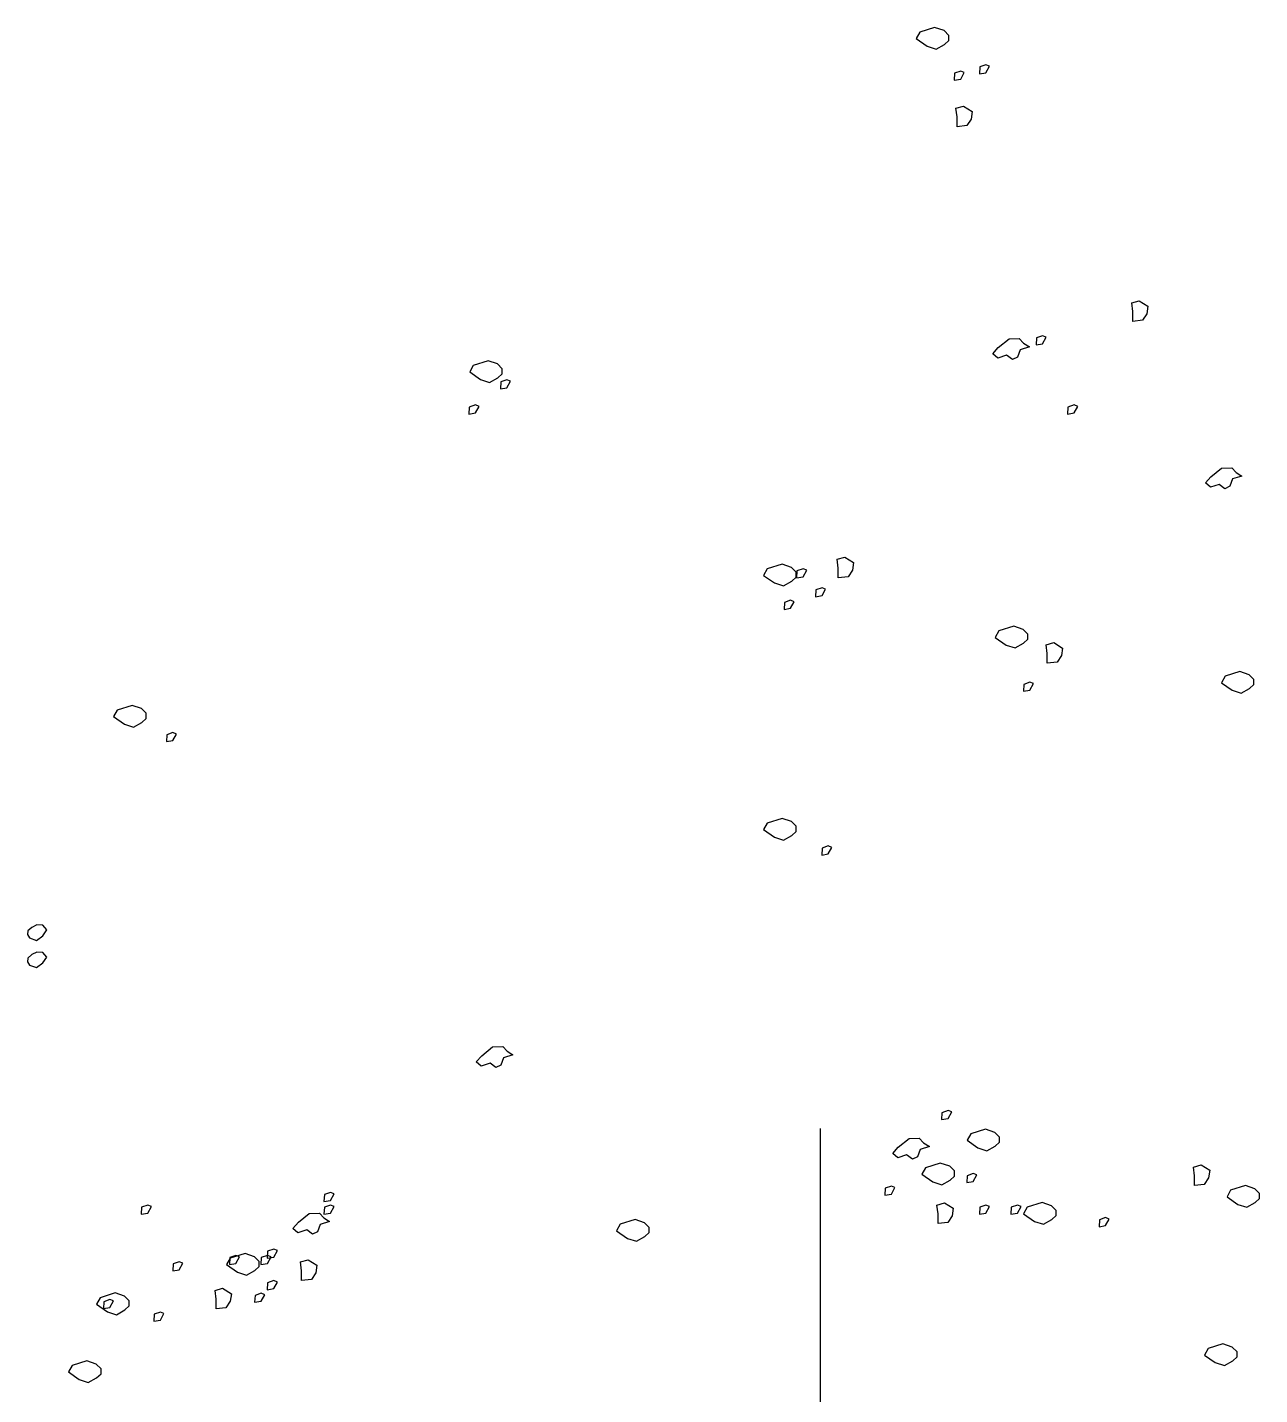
# Model space of a CAD drawing. Header units: millimetres. Extents: x 462666 to 1244237, y 2328025 to 3795663.
# Drawn here: x 1164124 to 1166056, y 2844149 to 2846294 of the extents above; entities that cross this region are included whole.
import ezdxf
from ezdxf.lldxf.tags import DXFTag

# ---------------------------------------------------------------- set-up
doc = ezdxf.new("R2010")
doc.units = ezdxf.units.MM
for name, color, linetype in [('arbre', 250, 'Continuous'), ('MUR-POH', 64, 'Continuous'), ('MUR_POH', 64, 'Continuous')]:
    doc.layers.add(name, color=color, linetype=linetype)
tags = doc.linetypes.add('DASHED', pattern=[0.75, 0.5, -0.25]).pattern_tags.tags
tags[6:7] = [DXFTag(74, 4), DXFTag(75, 0), DXFTag(340, '0'), DXFTag(46, 1.0), DXFTag(50, 0.0), DXFTag(44, 0.0), DXFTag(45, 0.0)]
tags[4:5] = [DXFTag(74, 4), DXFTag(75, 0), DXFTag(340, '0'), DXFTag(46, 1.0), DXFTag(50, 0.0), DXFTag(44, 0.0), DXFTag(45, 0.0)]

# ---------------------------------------------------------------- blocks, each defined once
blk = doc.blocks.new('arbre3')
at = {"layer": 'arbre', "color": 252}
for points in [[(258.8594, 31.9401), (258.9138, 31.9228), (258.9638, 31.951), (258.9898, 31.9749), (258.9898, 32.0053), (258.9616, 32.0336), (258.9051, 32.0531), (258.816, 32.0249), (258.7942, 31.9858)], [(259.0221, 31.7363), (259.0612, 31.7428), (259.0829, 31.7819), (259.0612, 31.7906), (259.0242, 31.7776)], [(259.1733, 31.7741), (259.2124, 31.7806), (259.2342, 31.8197), (259.2124, 31.8284), (259.1755, 31.8154)], [(259.0394, 31.457), (259.0394, 31.5156), (259.0328, 31.5678), (259.0785, 31.5808), (259.1306, 31.5482), (259.1241, 31.5026), (259.098, 31.4635)], [(260.0937, 30.2891), (260.0937, 30.3477), (260.0872, 30.3999), (260.1328, 30.4129), (260.185, 30.3803), (260.1785, 30.3347), (260.1524, 30.2956)], [(259.5136, 30.1489), (259.5527, 30.1554), (259.5745, 30.1945), (259.5527, 30.2032), (259.5158, 30.1902)], [(259.2869, 30.1316), (259.3521, 30.1837), (259.4129, 30.1859), (259.439, 30.1576), (259.4738, 30.1359), (259.4173, 30.1185), (259.4021, 30.0751), (259.3716, 30.0599), (259.3368, 30.0859), (259.2847, 30.0686), (259.2543, 30.0946)], [(256.1804, 29.9402), (256.2347, 29.9228), (256.2847, 29.951), (256.3108, 29.9749), (256.3108, 30.0053), (256.2826, 30.0336), (256.226, 30.0531), (256.1369, 30.0249), (256.1152, 29.9858)], [(256.2997, 29.8843), (256.3388, 29.8908), (256.3605, 29.9299), (256.3388, 29.9386), (256.3018, 29.9256)], [(256.1106, 29.7331), (256.1497, 29.7397), (256.1715, 29.7788), (256.1497, 29.7875), (256.1128, 29.7744)], [(259.7026, 29.7331), (259.7418, 29.7397), (259.7635, 29.7788), (259.7418, 29.7875), (259.7048, 29.7744)], [(260.5618, 29.3569), (260.627, 29.4091), (260.6878, 29.4113), (260.7139, 29.383), (260.7487, 29.3613), (260.6922, 29.3439), (260.677, 29.3005), (260.6465, 29.2852), (260.6117, 29.3113), (260.5596, 29.2939), (260.5292, 29.32)], [(257.9438, 28.7198), (257.9982, 28.7024), (258.0481, 28.7307), (258.0742, 28.7546), (258.0742, 28.785), (258.046, 28.8133), (257.9895, 28.8328), (257.9003, 28.8046), (257.8786, 28.7655)], [(258.0768, 28.7505), (258.1159, 28.757), (258.1376, 28.7961), (258.1159, 28.8048), (258.079, 28.7917)], [(258.3269, 28.7509), (258.3269, 28.8095), (258.3204, 28.8617), (258.366, 28.8747), (258.4182, 28.8421), (258.4116, 28.7965), (258.3856, 28.7574)], [(258.1902, 28.6371), (258.2293, 28.6436), (258.2511, 28.6827), (258.2293, 28.6914), (258.1924, 28.6784)], [(258.0012, 28.5615), (258.0403, 28.568), (258.062, 28.6071), (258.0403, 28.6158), (258.0033, 28.6028)], [(259.3342, 28.3469), (259.3885, 28.3296), (259.4385, 28.3578), (259.4646, 28.3817), (259.4646, 28.4121), (259.4364, 28.4404), (259.3798, 28.4599), (259.2907, 28.4317), (259.269, 28.3926)], [(259.5808, 28.2382), (259.5808, 28.2968), (259.5743, 28.3489), (259.6199, 28.3619), (259.672, 28.3294), (259.6655, 28.2838), (259.6394, 28.2447)], [(260.6907, 28.0758), (260.745, 28.0584), (260.795, 28.0866), (260.8211, 28.1105), (260.8211, 28.1409), (260.7928, 28.1692), (260.7363, 28.1887), (260.6472, 28.1605), (260.6255, 28.1214)], [(259.438, 28.0701), (259.4771, 28.0767), (259.4988, 28.1158), (259.4771, 28.1245), (259.4401, 28.1114)], [(254.0439, 27.8724), (254.0983, 27.855), (254.1483, 27.8832), (254.1744, 27.9071), (254.1744, 27.9376), (254.1461, 27.9658), (254.0896, 27.9854), (254.0005, 27.9571), (253.9787, 27.918)], [(254.2957, 27.7678), (254.3348, 27.7743), (254.3565, 27.8134), (254.3348, 27.8221), (254.2979, 27.8091)], [(257.9438, 27.1944), (257.9982, 27.177), (258.0481, 27.2053), (258.0742, 27.2292), (258.0742, 27.2596), (258.046, 27.2878), (257.9895, 27.3074), (257.9003, 27.2792), (257.8786, 27.24)], [(258.228, 27.0875), (258.2671, 27.094), (258.2889, 27.1331), (258.2671, 27.1418), (258.2302, 27.1287)], [(266.571, 26.5592), (266.6123, 26.544), (266.6514, 26.5722), (266.6753, 26.607), (266.6514, 26.6352), (266.6144, 26.6374), (266.584, 26.6222), (266.5601, 26.6005), (266.5579, 26.5788)], [(266.571, 26.3957), (266.6123, 26.3805), (266.6514, 26.4087), (266.6753, 26.4435), (266.6514, 26.4717), (266.6144, 26.4739), (266.584, 26.4587), (266.5601, 26.437), (266.5579, 26.4152)], [(256.1871, 25.8836), (256.2523, 25.9358), (256.3132, 25.938), (256.3392, 25.9097), (256.374, 25.888), (256.3175, 25.8706), (256.3023, 25.8271), (256.2719, 25.8119), (256.2371, 25.838), (256.1849, 25.8206), (256.1545, 25.8467)], [(258.9464, 25.5001), (258.9856, 25.5066), (259.0073, 25.5457), (258.9856, 25.5544), (258.9486, 25.5413)], [(259.1646, 25.33), (259.219, 25.3126), (259.269, 25.3409), (259.2951, 25.3648), (259.2951, 25.3952), (259.2668, 25.4235), (259.2103, 25.443), (259.1212, 25.4148), (259.0994, 25.3757)], [(258.6869, 25.3339), (258.7521, 25.386), (258.813, 25.3882), (258.839, 25.36), (258.8738, 25.3382), (258.8173, 25.3209), (258.8021, 25.2774), (258.7717, 25.2622), (258.7369, 25.2883), (258.6847, 25.2709), (258.6543, 25.297)], [(258.8933, 25.1266), (258.9477, 25.1093), (258.9977, 25.1375), (259.0238, 25.1614), (259.0238, 25.1918), (258.9955, 25.2201), (258.939, 25.2396), (258.8499, 25.2114), (258.8281, 25.1723)], [(260.4642, 25.1048), (260.4642, 25.1634), (260.4577, 25.2155), (260.5033, 25.2286), (260.5554, 25.196), (260.5489, 25.1504), (260.5229, 25.1113)], [(259.0977, 25.1221), (259.1368, 25.1286), (259.1585, 25.1677), (259.1368, 25.1764), (259.0998, 25.1634)], [(260.7246, 24.991), (260.7789, 24.9737), (260.8289, 25.0019), (260.855, 25.0258), (260.855, 25.0562), (260.8267, 25.0845), (260.7702, 25.104), (260.6811, 25.0758), (260.6594, 25.0367)], [(255.241, 25.0087), (255.2801, 25.0152), (255.3018, 25.0543), (255.2801, 25.063), (255.2431, 25.05)], [(258.6061, 25.0465), (258.6453, 25.053), (258.667, 25.0921), (258.6453, 25.1008), (258.6083, 25.0878)], [(254.1444, 24.9331), (254.1836, 24.9396), (254.2053, 24.9787), (254.1836, 24.9874), (254.1466, 24.9744)], [(255.241, 24.9331), (255.2801, 24.9396), (255.3018, 24.9787), (255.2801, 24.9874), (255.2431, 24.9744)], [(258.9254, 24.8769), (258.9254, 24.9355), (258.9188, 24.9876), (258.9645, 25.0007), (259.0166, 24.9681), (259.0101, 24.9225), (258.984, 24.8834)], [(259.1733, 24.9331), (259.2124, 24.9396), (259.2342, 24.9787), (259.2124, 24.9874), (259.1755, 24.9744)], [(259.3623, 24.9331), (259.4015, 24.9396), (259.4232, 24.9787), (259.4015, 24.9874), (259.3645, 24.9744)], [(259.5038, 24.8894), (259.5581, 24.872), (259.6081, 24.9002), (259.6342, 24.9241), (259.6342, 24.9545), (259.6059, 24.9828), (259.5494, 25.0023), (259.4603, 24.9741), (259.4386, 24.935)], [(255.0872, 24.8841), (255.1524, 24.9363), (255.2132, 24.9384), (255.2393, 24.9102), (255.2741, 24.8885), (255.2176, 24.8711), (255.2024, 24.8276), (255.1719, 24.8124), (255.1372, 24.8385), (255.085, 24.8211), (255.0546, 24.8472)], [(257.0621, 24.7877), (257.1164, 24.7703), (257.1664, 24.7985), (257.1925, 24.8224), (257.1925, 24.8528), (257.1643, 24.8811), (257.1078, 24.9006), (257.0186, 24.8724), (256.9969, 24.8333)], [(259.8917, 24.8575), (259.9308, 24.864), (259.9526, 24.9032), (259.9308, 24.9118), (259.8939, 24.8988)], [(254.7222, 24.5843), (254.7765, 24.5669), (254.8265, 24.5951), (254.8526, 24.619), (254.8526, 24.6495), (254.8243, 24.6777), (254.7678, 24.6973), (254.6787, 24.669), (254.657, 24.6299)], [(254.9007, 24.6686), (254.9398, 24.6751), (254.9615, 24.7142), (254.9398, 24.7229), (254.9028, 24.7098)], [(254.3335, 24.593), (254.3726, 24.5995), (254.3944, 24.6386), (254.3726, 24.6473), (254.3357, 24.6342)], [(254.6738, 24.6308), (254.7129, 24.6373), (254.7346, 24.6764), (254.7129, 24.6851), (254.676, 24.672)], [(254.8628, 24.6308), (254.902, 24.6373), (254.9237, 24.6764), (254.902, 24.6851), (254.865, 24.672)], [(255.1068, 24.5351), (255.1068, 24.5937), (255.1002, 24.6458), (255.1459, 24.6589), (255.198, 24.6263), (255.1915, 24.5807), (255.1654, 24.5416)], [(254.9007, 24.4796), (254.9398, 24.4861), (254.9615, 24.5252), (254.9398, 24.5339), (254.9028, 24.5209)], [(253.9422, 24.347), (253.9965, 24.3296), (254.0465, 24.3579), (254.0726, 24.3818), (254.0726, 24.4122), (254.0444, 24.4404), (253.9879, 24.46), (253.8987, 24.4317), (253.877, 24.3926)], [(254.5938, 24.3642), (254.5938, 24.4228), (254.5873, 24.4749), (254.6329, 24.4879), (254.6851, 24.4554), (254.6785, 24.4098), (254.6525, 24.3707)], [(254.825, 24.404), (254.8642, 24.4105), (254.8859, 24.4496), (254.8642, 24.4583), (254.8272, 24.4453)], [(253.9176, 24.3662), (253.9567, 24.3727), (253.9784, 24.4118), (253.9567, 24.4205), (253.9197, 24.4075)], [(254.2201, 24.2906), (254.2592, 24.2971), (254.2809, 24.3362), (254.2592, 24.3449), (254.2222, 24.3319)], [(260.5889, 24.0419), (260.6433, 24.0245), (260.6933, 24.0528), (260.7194, 24.0767), (260.7194, 24.1071), (260.6911, 24.1353), (260.6346, 24.1549), (260.5455, 24.1266), (260.5237, 24.0875)], [(253.7727, 23.9402), (253.827, 23.9228), (253.877, 23.9511), (253.9031, 23.975), (253.9031, 24.0054), (253.8748, 24.0336), (253.8183, 24.0532), (253.7292, 24.0249), (253.7074, 23.9858)]]:
    blk.add_lwpolyline(points, close=True, dxfattribs=at)

msp = doc.modelspace()

# ---------------------------------------------------------------- linework, layer by layer
at = {"layer": 'MUR_POH', "color": 3, "linetype": 'DASHED', "ltscale": 250, "flags": 128}
msp.add_lwpolyline([(1165367.7, 2840946.6), (1165367.7, 2844566.9)], dxfattribs=at)

# ---------------------------------------------------------------- block references
at = {"layer": 'arbre', "xscale": 261.3775937935833, "yscale": 261.3775937935833, "zscale": 261.3775937935833}
msp.add_blockref('arbre3', (1097874.5, 2837915.6), dxfattribs=at)
at = {"layer": 'MUR-POH', "color": 252, "xscale": 261.3775937935833, "yscale": 261.3775937935833, "zscale": 261.3775937935833}
msp.add_blockref('arbre3', (1094451.3, 2837923.8), dxfattribs=at)

doc.saveas('drawing.dxf')
